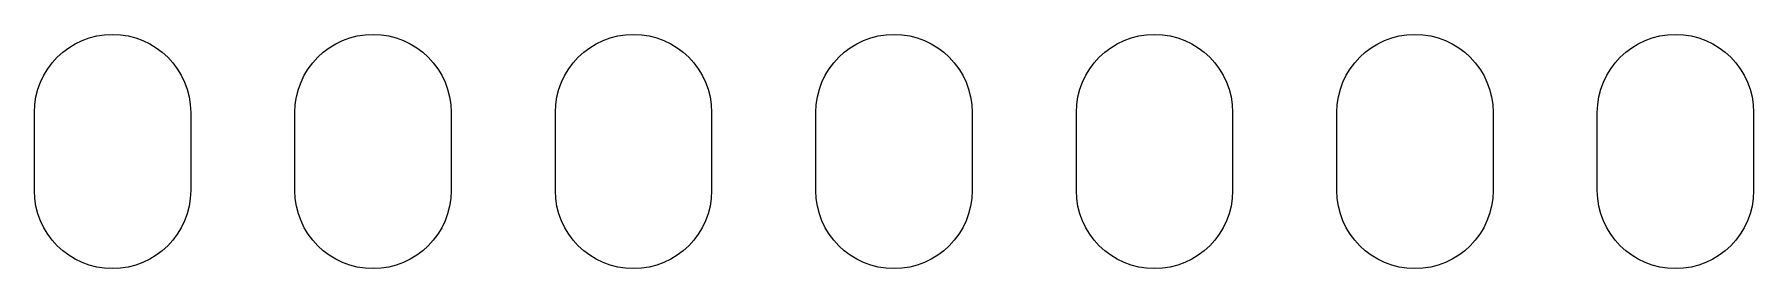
# Model space of a CAD drawing. Extents: x -91 to 82, y -70 to 91.
# Drawn here: x 14.88 to 31.64, y 32.25 to 34.54 of the extents above; entities that cross this region are included whole.
import ezdxf

# ---------------------------------------------------------------- set-up
doc = ezdxf.new("R2010")
doc.units = 0
doc.layers.add('PIN_BOTTOM', color=1, linetype='CONTINUOUS')

msp = doc.modelspace()

# ---------------------------------------------------------------- linework, layer by layer
at = {"layer": 'PIN_BOTTOM'}
for points in [[(16.40459, 33.774126), (16.40459, 33.012126, -1), (14.88059, 33.012126), (14.88059, 33.774126, -1)], [(18.94459, 33.774126), (18.94459, 33.012126, -1), (17.42059, 33.012126), (17.42059, 33.774126, -1)], [(21.48459, 33.774126), (21.48459, 33.012126, -1), (19.96059, 33.012126), (19.96059, 33.774126, -1)], [(24.02459, 33.774126), (24.02459, 33.012126, -1), (22.50059, 33.012126), (22.50059, 33.774126, -1)], [(26.56459, 33.774126), (26.56459, 33.012126, -1), (25.04059, 33.012126), (25.04059, 33.774126, -1)], [(29.10459, 33.774126), (29.10459, 33.012126, -1), (27.58059, 33.012126), (27.58059, 33.774126, -1)], [(31.64459, 33.774126), (31.64459, 33.012126, -1), (30.12059, 33.012126), (30.12059, 33.774126, -1)]]:
    msp.add_lwpolyline(points, format="xyb", close=True, dxfattribs=at)

doc.saveas('drawing.dxf')
